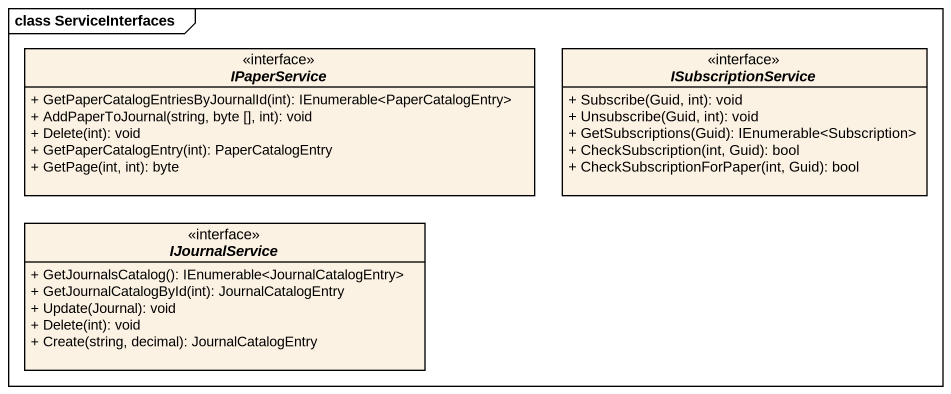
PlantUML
@startuml
mainframe class ServiceInterfaces
hide circle
hide empty members
skinparam classAttributeIconSize 0
interface IPaperService {
  + GetPaperCatalogEntriesByJournalId(int): IEnumerable<PaperCatalogEntry>
  + AddPaperToJournal(string, byte [], int): void
  + Delete(int): void
  + GetPaperCatalogEntry(int): PaperCatalogEntry
  + GetPage(int, int): byte
}
interface ISubscriptionService {
  + Subscribe(Guid, int): void
  + Unsubscribe(Guid, int): void
  + GetSubscriptions(Guid): IEnumerable<Subscription>
  + CheckSubscription(int, Guid): bool
  + CheckSubscriptionForPaper(int, Guid): bool
}
interface IJournalService {
  + GetJournalsCatalog(): IEnumerable<JournalCatalogEntry>
  + GetJournalCatalogById(int): JournalCatalogEntry
  + Update(Journal): void
  + Delete(int): void
  + Create(string, decimal): JournalCatalogEntry
}
@enduml
